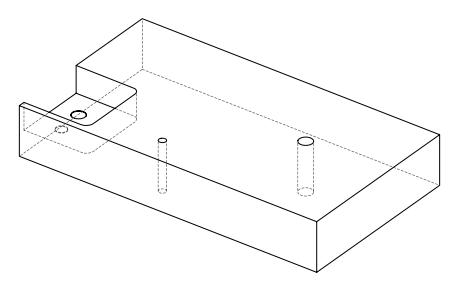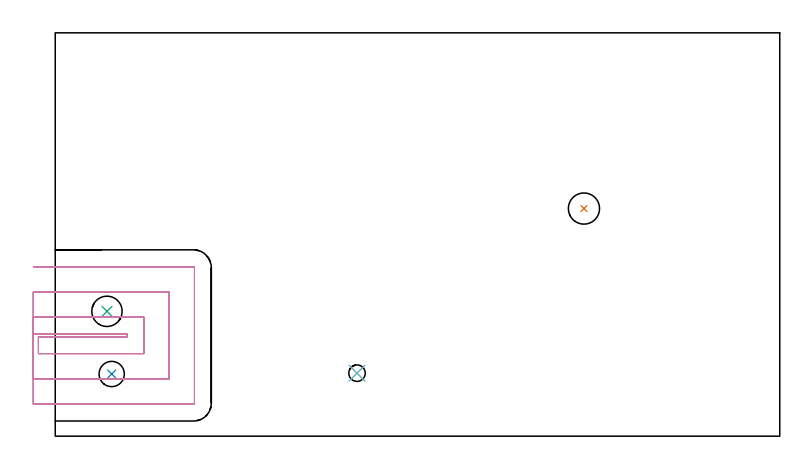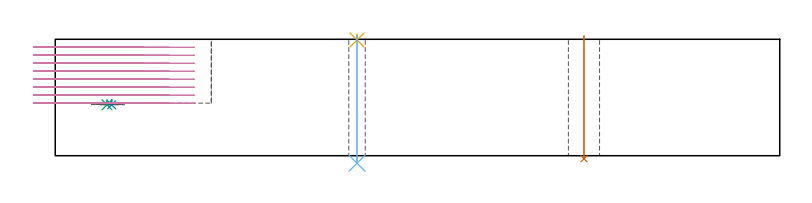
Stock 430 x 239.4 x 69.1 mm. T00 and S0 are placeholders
(PLAN: 6 operations, 5 tool changes, 16.4 min)
(1 INDEXABLE_INSERT_DRILL_THROUGH_HOLE_FROM_SOLID | STEP1HOLE | NXT0302_008 | 0.29 min | 18540 mm3)
(2 INDEXABLE_INSERT_DRILL_BLIND_HOLE_FROM_SOLID | STEP1POCKET | UGT0302_001 | 0.02 min | 6857 mm3)
(3 INDEXABLE_INSERT_DRILL_BLIND_HOLE_FROM_SOLID_1 | STEP1POCKET_1 | NXT0302_007 | 0.02 min | 9825 mm3)
(4 MILL_SLOT | SLOT_PARTIAL_RECTANGULAR | UGT0201_094 | Follow Part, ap 5, ae 75% | 15.7 min | 338473 mm3)
(5 SPOT_DRILL | STEP1HOLE_1 | NXT0321_9005460120000 | 0.03 min | 3 mm3)
(6 DRILL_THROUGH_HOLE_INTO_CENTER | STEP1HOLE_1 | UGT0301_212 | 0.3 min | 5192 mm3)
(TOOL NXT0302_008 | Index. Insert Drill 18.5mm [880-D1850L25-05] | D18.5 PA176 FL93 Z2)
(TOOL UGT0302_001 | Indexable Insert Drill 15mm | D15 PA180 FL50 Z2)
(TOOL NXT0302_007 | Index. Insert Drill 18mm [880-D1800L25-05] | D18 PA176 FL90 Z2)
(TOOL UGT0201_094 | End mill 20 mm | D20 FL38 Z4)
(TOOL NXT0321_9005460120000 | NC Spot Drill, 142deg, 12mm, Carbide, Uncoated | D12 PA142 FL30 Z2)
(TOOL UGT0301_212 | Twist Drill 9.8 mm | D9.8 PA118 FL83 Z2)
(OP 1 INDEXABLE_INSERT_DRILL_THROUGH_HOLE_FROM_SOLID)
G17 G21 G94 G90
T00 M6
G54
G17 G0 G90 X313.8 Y135.1 S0 M3
G43 Z79.1 H1
G94 G81 G98 Z-1.823 F250. R71.1
G80
M5
M2
(OP 2 INDEXABLE_INSERT_DRILL_BLIND_HOLE_FROM_SOLID)
G17 G21 G94 G90
T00 M6
G54
G17 G0 G90 X33.5 Y36.9 S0 M3
G43 Z79.1 H0
G94 G81 G98 Z30.2 F250. R33.2
G80
M5
M2
(OP 3 INDEXABLE_INSERT_DRILL_BLIND_HOLE_FROM_SOLID_1)
G17 G21 G94 G90
T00 M6
G54
G17 G0 G90 X30.7 Y74.1 S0 M3
G43 Z79.1 H1
G94 G81 G98 Z30.2 F250. R33.2
G80
M5
M2
(OP 4 MILL_SLOT)
G17 G21 G94 G90
T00 M6
G54
G17 G0 G90 X-13. Y60.6 S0 M3
G43 Z79.1 H0
Z64.362
G94 G1 X-10. F250.
X42.6 F500.
Y59.
X-10.
Y49.
X52.6
Y70.6
X-10.
X-13. F250.
Y34.
X-10.
X67.6 F500.
Y85.6
X-10.
X-13. F250.
Y19.
X-10.
X82. F500.
G3 X82.6 Y19.6 R0.6
G1 Y100.
G3 X82. Y100.6 R0.6
G1 X-10.
X-13. F250.
G0 Y60.6 Z59.625
G1 X-10.
X42.6 F500.
Y59.
X-10.
Y49.
X52.6
Y70.6
X-10.
X-13. F250.
Y34.
X-10.
X67.6 F500.
Y85.6
X-10.
X-13. F250.
Y19.
X-10.
X82. F500.
G3 X82.6 Y19.6 R0.6
G1 Y100.
G3 X82. Y100.6 R0.6
G1 X-10.
X-13. F250.
G0 Y60.6 Z54.887
G1 X-10.
X42.6 F500.
Y59.
X-10.
Y49.
X52.6
Y70.6
X-10.
X-13. F250.
Y34.
X-10.
X67.6 F500.
Y85.6
X-10.
X-13. F250.
Y19.
X-10.
X82. F500.
G3 X82.6 Y19.6 R0.6
G1 Y100.
G3 X82. Y100.6 R0.6
G1 X-10.
X-13. F250.
G0 Y60.6 Z50.15
G1 X-10.
X42.6 F500.
Y59.
X-10.
Y49.
X52.6
Y70.6
X-10.
X-13. F250.
Y34.
X-10.
X67.6 F500.
Y85.6
X-10.
X-13. F250.
Y19.
X-10.
X82. F500.
G3 X82.6 Y19.6 R0.6
G1 Y100.
G3 X82. Y100.6 R0.6
G1 X-10.
X-13. F250.
G0 Y60.6 Z45.412
G1 X-10.
X42.6 F500.
Y59.
X-10.
Y49.
X52.6
Y70.6
X-10.
X-13. F250.
Y34.
X-10.
X67.6 F500.
Y85.6
X-10.
X-13. F250.
Y19.
X-10.
X82. F500.
G3 X82.6 Y19.6 R0.6
G1 Y100.
G3 X82. Y100.6 R0.6
G1 X-10.
X-13. F250.
G0 Y60.6 Z40.675
G1 X-10.
X42.6 F500.
Y59.
X-10.
Y49.
X52.6
Y70.6
X-10.
X-13. F250.
Y34.
X-10.
X67.6 F500.
Y85.6
X-10.
X-13. F250.
Y19.
X-10.
X82. F500.
G3 X82.6 Y19.6 R0.6
G1 Y100.
G3 X82. Y100.6 R0.6
G1 X-10.
X-13. F250.
G0 Y60.6 Z35.937
G1 X-10.
X42.6 F500.
Y59.
X-10.
Y49.
X52.6
Y70.6
X-10.
X-13. F250.
Y34.
X-10.
X67.6 F500.
Y85.6
X-10.
X-13. F250.
Y19.
X-10.
X82. F500.
G3 X82.6 Y19.6 R0.6
G1 Y100.
G3 X82. Y100.6 R0.6
G1 X-10.
X-13. F250.
G0 Y60.6 Z31.2
G1 X-10.
X42.6 F500.
Y59.
X-10.
Y49.
X52.6
Y70.6
X-10.
X-13. F250.
Y34.
X-10.
X67.6 F500.
Y85.6
X-10.
X-13. F250.
Y19.
X-10.
X82. F500.
G3 X82.6 Y19.6 R0.6
G1 Y100.
G3 X82. Y100.6 R0.6
G1 X-10.
X-13. F250.
G0 Z79.1
M5
M2
(OP 5 SPOT_DRILL)
G17 G21 G94 G90
T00 M6
G54
G17 G0 G90 X179.1 Y37.4 S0 M3
G43 Z79.1 H0
G94 G81 G98 Z68.678 F250. R72.1
G80
M5
M2
(OP 6 DRILL_THROUGH_HOLE_INTO_CENTER)
G17 G21 G94 G90
T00 M6
G54
G17 G0 G90 X179.1 Y37.4 S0 M3
G43 Z79.1 H0
G94 G73 G98 Z-4.444 F250. Q9.193 R71.1
G80
M5
M2
